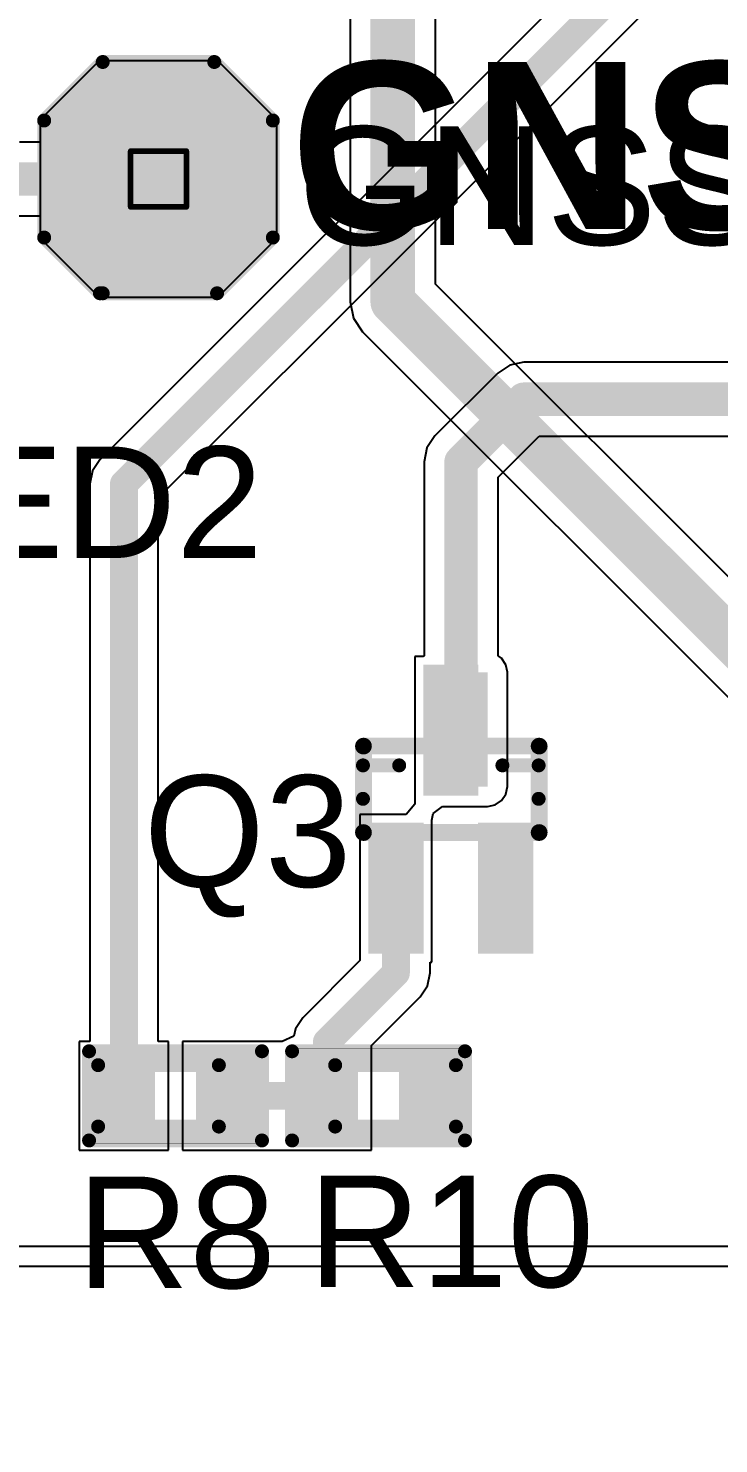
# Model space of a CAD drawing. Header units: inches. Extents: x -0.1 to 17.9, y -0.8 to 4.8.
# Drawn here: x 1.103 to 1.351, y 0.605 to 1.113 of the extents above; entities that cross this region are included whole.
import ezdxf

# ---------------------------------------------------------------- set-up
doc = ezdxf.new("R2010")
doc.units = ezdxf.units.IN
doc.header["$MEASUREMENT"] = 0
for name, color, linetype in [('Bottom Layer 1', 5, 'Continuous'), ('Bottom Solder', 6, 'Continuous'), ('Drill Drawing', 1, 'Continuous'), ('GND+Signal', 16, 'Continuous'), ('Multi-Layer', 9, 'Continuous'), ('Pad Holes', 156, 'Continuous'), ('PWR+Signal', 76, 'Continuous'), ('Top 3D Body', 56, 'Continuous'), ('Top Layer 1', 1, 'Continuous'), ('Top Overlay', 2, 'Continuous'), ('Top Paste', 8, 'Continuous'), ('Top Solder', 216, 'Continuous')]:
    doc.layers.add(name, color=color, linetype=linetype)
doc.styles.add('Arial', font='', dxfattribs={"height": 0.2})
doc.styles.add('Arial_Bold', font='', dxfattribs={"height": 0.2})
doc.styles.get('Arial').set_extended_font_data('Arial')
doc.styles.get('Arial_Bold').set_extended_font_data('Arial', bold=True)

# ---------------------------------------------------------------- blocks, each defined once
blk = doc.blocks.new('R___0402_151')
at = {"layer": 'Top Layer 1'}
for points in [[(-0.0275, -0.0125), (-0.0275, 0.0125), (-0.0095, 0.0125), (-0.0095, -0.0125)], [(0.0095, -0.0125), (0.0095, 0.0125), (0.0275, 0.0125), (0.0275, -0.0125)]]:
    blk.add_hatch(color=1, dxfattribs=at).paths.add_polyline_path(points)
at = {"layer": 'Top Paste'}
for points in [[(-0.0275, -0.0125), (-0.0275, 0.0125), (-0.0095, 0.0125), (-0.0095, -0.0125)], [(0.0095, -0.0125), (0.0095, 0.0125), (0.0275, 0.0125), (0.0275, -0.0125)]]:
    blk.add_hatch(color=8, dxfattribs=at).paths.add_polyline_path(points)
at = {"layer": 'Top Solder'}
for points in [[(-0.02967, -0.01467), (-0.02967, 0.01467), (-0.00733, 0.01467), (-0.00733, -0.01467)], [(0.00733, -0.01467), (0.00733, 0.01467), (0.02967, 0.01467), (0.02967, -0.01467)]]:
    blk.add_hatch(color=216, dxfattribs=at).paths.add_polyline_path(points)
at = {"layer": 'Top Overlay'}
for points in [[(-0.031, 0.016, 0.005, 0.005, 0), (-0.031, -0.016, 0.005, 0.005, 0)], [(0.031, 0.016, 0.005, 0.005, 0), (-0.031, 0.016, 0.005, 0.005, 0)], [(0.031, 0.016, 0.005, 0.005, 0), (0.031, -0.016, 0.005, 0.005, 0)], [(0.031, -0.016, 0.005, 0.005, 0), (-0.031, -0.016, 0.005, 0.005, 0)], [(0.032, -0.017, 0.000127, 0.000127, 0), (-0.032, -0.017, 0.000127, 0.000127, 0)]]:
    blk.add_lwpolyline(points, format="xyseb", dxfattribs=at)
for points in [[(-0.03225, 0.016, 0.0025, 0.0025, 1), (-0.02975, 0.016, 0.0025, 0.0025, 1)], [(-0.03225, 0.016, 0.0025, 0.0025, 1), (-0.02975, 0.016, 0.0025, 0.0025, 1)], [(0.02975, 0.016, 0.0025, 0.0025, 1), (0.03225, 0.016, 0.0025, 0.0025, 1)], [(0.02975, 0.016, 0.0025, 0.0025, 1), (0.03225, 0.016, 0.0025, 0.0025, 1)], [(-0.03225, -0.016, 0.0025, 0.0025, 1), (-0.02975, -0.016, 0.0025, 0.0025, 1)], [(-0.03225, -0.016, 0.0025, 0.0025, 1), (-0.02975, -0.016, 0.0025, 0.0025, 1)], [(0.02975, -0.016, 0.0025, 0.0025, 1), (0.03225, -0.016, 0.0025, 0.0025, 1)], [(0.02975, -0.016, 0.0025, 0.0025, 1), (0.03225, -0.016, 0.0025, 0.0025, 1)], [(-0.03203, -0.017, 0.0000635, 0.0000635, 1), (-0.03197, -0.017, 0.0000635, 0.0000635, 1)], [(0.03197, -0.017, 0.0000635, 0.0000635, 1), (0.03203, -0.017, 0.0000635, 0.0000635, 1)]]:
    blk.add_lwpolyline(points, format="xyseb", close=True, dxfattribs=at)
blk = doc.blocks.new('R___0402_153')
at = {"layer": 'Top Layer 1'}
for points in [[(-0.0275, -0.0125), (-0.0275, 0.0125), (-0.0095, 0.0125), (-0.0095, -0.0125)], [(0.0095, -0.0125), (0.0095, 0.0125), (0.0275, 0.0125), (0.0275, -0.0125)]]:
    blk.add_hatch(color=1, dxfattribs=at).paths.add_polyline_path(points)
at = {"layer": 'Top Paste'}
for points in [[(-0.0275, -0.0125), (-0.0275, 0.0125), (-0.0095, 0.0125), (-0.0095, -0.0125)], [(0.0095, -0.0125), (0.0095, 0.0125), (0.0275, 0.0125), (0.0275, -0.0125)]]:
    blk.add_hatch(color=8, dxfattribs=at).paths.add_polyline_path(points)
at = {"layer": 'Top Solder'}
for points in [[(-0.02967, -0.01467), (-0.02967, 0.01467), (-0.00733, 0.01467), (-0.00733, -0.01467)], [(0.00733, -0.01467), (0.00733, 0.01467), (0.02967, 0.01467), (0.02967, -0.01467)]]:
    blk.add_hatch(color=216, dxfattribs=at).paths.add_polyline_path(points)
at = {"layer": 'Top Overlay'}
for points in [[(-0.031, -0.016, 0.005, 0.005, 0), (-0.031, 0.016, 0.005, 0.005, 0)], [(-0.031, 0.016, 0.005, 0.005, 0), (0.031, 0.016, 0.005, 0.005, 0)], [(0.031, -0.016, 0.005, 0.005, 0), (0.031, 0.016, 0.005, 0.005, 0)], [(-0.031, -0.016, 0.005, 0.005, 0), (0.031, -0.016, 0.005, 0.005, 0)], [(-0.032, -0.017, 0.000127, 0.000127, 0), (0.032, -0.017, 0.000127, 0.000127, 0)]]:
    blk.add_lwpolyline(points, format="xyseb", dxfattribs=at)
for points in [[(-0.03225, 0.016, 0.0025, 0.0025, 1), (-0.02975, 0.016, 0.0025, 0.0025, 1)], [(-0.03225, 0.016, 0.0025, 0.0025, 1), (-0.02975, 0.016, 0.0025, 0.0025, 1)], [(0.02975, 0.016, 0.0025, 0.0025, 1), (0.03225, 0.016, 0.0025, 0.0025, 1)], [(0.02975, 0.016, 0.0025, 0.0025, 1), (0.03225, 0.016, 0.0025, 0.0025, 1)], [(-0.03225, -0.016, 0.0025, 0.0025, 1), (-0.02975, -0.016, 0.0025, 0.0025, 1)], [(-0.03225, -0.016, 0.0025, 0.0025, 1), (-0.02975, -0.016, 0.0025, 0.0025, 1)], [(0.02975, -0.016, 0.0025, 0.0025, 1), (0.03225, -0.016, 0.0025, 0.0025, 1)], [(0.02975, -0.016, 0.0025, 0.0025, 1), (0.03225, -0.016, 0.0025, 0.0025, 1)], [(-0.03203, -0.017, 0.0000635, 0.0000635, 1), (-0.03197, -0.017, 0.0000635, 0.0000635, 1)], [(0.03197, -0.017, 0.0000635, 0.0000635, 1), (0.03203, -0.017, 0.0000635, 0.0000635, 1)]]:
    blk.add_lwpolyline(points, format="xyseb", close=True, dxfattribs=at)
blk = doc.blocks.new('MMBT2222ATT3G_168')
at = {"layer": 'Top Layer 1'}
for points in [[(-0.01949, 0.04527), (0.01949, 0.04527), (0.01949, 0.03346), (-0.01949, 0.03346)], [(0.03721, 0.02559), (0.07618, 0.02559), (0.07618, 0.01378), (0.03721, 0.01378)], [(-0.01949, 0.0059), (0.01949, 0.0059), (0.01949, -0.00591), (-0.01949, -0.00591)]]:
    blk.add_hatch(color=1, dxfattribs=at).paths.add_polyline_path(points)
at = {"layer": 'Top Paste'}
for points in [[(-0.01949, 0.04527), (0.01949, 0.04527), (0.01949, 0.03346), (-0.01949, 0.03346)], [(0.03721, 0.02559), (0.07618, 0.02559), (0.07618, 0.01378), (0.03721, 0.01378)], [(-0.01949, 0.0059), (0.01949, 0.0059), (0.01949, -0.00591), (-0.01949, -0.00591)]]:
    blk.add_hatch(color=8, dxfattribs=at).paths.add_polyline_path(points)
at = {"layer": 'Top Solder'}
for points in [[(-0.02349, 0.04927), (0.02349, 0.04927), (0.02349, 0.02946), (-0.02349, 0.02946)], [(0.03321, 0.02959), (0.08018, 0.02959), (0.08018, 0.00978), (0.03321, 0.00978)], [(-0.02349, 0.0099), (0.02349, 0.0099), (0.02349, -0.00991), (-0.02349, -0.00991)]]:
    blk.add_hatch(color=216, dxfattribs=at).paths.add_polyline_path(points)
at = {"layer": 'Top Overlay'}
for points in [[(0.03209, 0.05118, 0.005, 0.005, 0), (0.04409, 0.05118, 0.005, 0.005, 0)], [(0.04409, 0.05118, 0.005, 0.005, 0), (0.04409, 0.03819, 0.005, 0.005, 0)], [(0.04409, 0.00118, 0.005, 0.005, 0), (0.04409, -0.01181, 0.005, 0.005, 0)], [(0.03209, -0.01181, 0.005, 0.005, 0), (0.04409, -0.01181, 0.005, 0.005, 0)]]:
    blk.add_lwpolyline(points, format="xyseb", dxfattribs=at)
for points in [[(0.03084, 0.05118, 0.0025, 0.0025, 1), (0.03334, 0.05118, 0.0025, 0.0025, 1)], [(0.04284, 0.05118, 0.0025, 0.0025, 1), (0.04534, 0.05118, 0.0025, 0.0025, 1)], [(0.04284, 0.05118, 0.0025, 0.0025, 1), (0.04534, 0.05118, 0.0025, 0.0025, 1)], [(0.04284, 0.03819, 0.0025, 0.0025, 1), (0.04534, 0.03819, 0.0025, 0.0025, 1)], [(0.04284, 0.00118, 0.0025, 0.0025, 1), (0.04534, 0.00118, 0.0025, 0.0025, 1)], [(0.03084, -0.01181, 0.0025, 0.0025, 1), (0.03334, -0.01181, 0.0025, 0.0025, 1)], [(0.04284, -0.01181, 0.0025, 0.0025, 1), (0.04534, -0.01181, 0.0025, 0.0025, 1)], [(0.04284, -0.01181, 0.0025, 0.0025, 1), (0.04534, -0.01181, 0.0025, 0.0025, 1)]]:
    blk.add_lwpolyline(points, format="xyseb", close=True, dxfattribs=at)
blk = doc.blocks.new('T____P______TH_1_8___H_________0_92___180')
at = {"layer": 'Bottom Layer 1'}
blk.add_hatch(color=5, dxfattribs=at).paths.add_polyline_path([(0.01772, 0.03543), (-0.01772, 0.03543), (-0.03543, 0.01772), (-0.03543, -0.01772), (-0.01772, -0.03543), (0.01772, -0.03543), (0.03543, -0.01772), (0.03543, 0.01772)])
at = {"layer": 'Bottom Solder'}
blk.add_hatch(color=6, dxfattribs=at).paths.add_polyline_path([(0.01972, 0.03943), (-0.01972, 0.03943), (-0.03943, 0.01972), (-0.03943, -0.01972), (-0.01972, -0.03943), (0.01972, -0.03943), (0.03943, -0.01972), (0.03943, 0.01972)])
at = {"layer": 'GND+Signal'}
blk.add_hatch(color=16, dxfattribs=at).paths.add_polyline_path([(0.01772, 0.03543), (-0.01772, 0.03543), (-0.03543, 0.01772), (-0.03543, -0.01772), (-0.01772, -0.03543), (0.01772, -0.03543), (0.03543, -0.01772), (0.03543, 0.01772)])
at = {"layer": 'Multi-Layer'}
blk.add_hatch(color=9, dxfattribs=at).paths.add_polyline_path([(0.01772, 0.03543), (-0.01772, 0.03543), (-0.03543, 0.01772), (-0.03543, -0.01772), (-0.01772, -0.03543), (0.01772, -0.03543), (0.03543, -0.01772), (0.03543, 0.01772)])
at = {"layer": 'Pad Holes'}
h = blk.add_hatch(color=7, dxfattribs=at)
edge = h.paths.add_edge_path()
edge.add_arc((0, 0), 0.01811, 0, 360)
at = {"layer": 'PWR+Signal'}
blk.add_hatch(color=76, dxfattribs=at).paths.add_polyline_path([(0.01772, 0.03543), (-0.01772, 0.03543), (-0.03543, 0.01772), (-0.03543, -0.01772), (-0.01772, -0.03543), (0.01772, -0.03543), (0.03543, -0.01772), (0.03543, 0.01772)])
at = {"layer": 'Top Layer 1'}
blk.add_hatch(color=1, dxfattribs=at).paths.add_polyline_path([(0.01772, 0.03543), (-0.01772, 0.03543), (-0.03543, 0.01772), (-0.03543, -0.01772), (-0.01772, -0.03543), (0.01772, -0.03543), (0.03543, -0.01772), (0.03543, 0.01772)])
at = {"layer": 'Top Solder'}
blk.add_hatch(color=216, dxfattribs=at).paths.add_polyline_path([(0.01972, 0.03943), (-0.01972, 0.03943), (-0.03943, 0.01972), (-0.03943, -0.01972), (-0.01972, -0.03943), (0.01972, -0.03943), (0.03943, -0.01972), (0.03943, 0.01972)])
at = {"layer": 'Top Overlay'}
for points in [[(-0.041, 0.021, 0.005, 0.005, 0), (-0.02, 0.042, 0.005, 0.005, 0)], [(-0.02, 0.042, 0.005, 0.005, 0), (0.02, 0.042, 0.005, 0.005, 0)], [(0.02, 0.042, 0.005, 0.005, 0), (0.041, 0.021, 0.005, 0.005, 0)], [(-0.041, -0.021, 0.005, 0.005, 0), (-0.041, 0.021, 0.005, 0.005, 0)], [(0.041, -0.021, 0.005, 0.005, 0), (0.041, 0.021, 0.005, 0.005, 0)], [(-0.041, -0.021, 0.005, 0.005, 0), (-0.021, -0.041, 0.005, 0.005, 0)], [(0.021, -0.041, 0.005, 0.005, 0), (0.041, -0.021, 0.005, 0.005, 0)], [(-0.02, -0.041, 0.005, 0.005, 0), (0.021, -0.041, 0.005, 0.005, 0)]]:
    blk.add_lwpolyline(points, format="xyseb", dxfattribs=at)
for points in [[(-0.02125, 0.042, 0.0025, 0.0025, 1), (-0.01875, 0.042, 0.0025, 0.0025, 1)], [(-0.02125, 0.042, 0.0025, 0.0025, 1), (-0.01875, 0.042, 0.0025, 0.0025, 1)], [(0.01875, 0.042, 0.0025, 0.0025, 1), (0.02125, 0.042, 0.0025, 0.0025, 1)], [(0.01875, 0.042, 0.0025, 0.0025, 1), (0.02125, 0.042, 0.0025, 0.0025, 1)], [(-0.04225, 0.021, 0.0025, 0.0025, 1), (-0.03975, 0.021, 0.0025, 0.0025, 1)], [(-0.04225, 0.021, 0.0025, 0.0025, 1), (-0.03975, 0.021, 0.0025, 0.0025, 1)], [(0.03975, 0.021, 0.0025, 0.0025, 1), (0.04225, 0.021, 0.0025, 0.0025, 1)], [(0.03975, 0.021, 0.0025, 0.0025, 1), (0.04225, 0.021, 0.0025, 0.0025, 1)], [(-0.04225, -0.021, 0.0025, 0.0025, 1), (-0.03975, -0.021, 0.0025, 0.0025, 1)], [(-0.04225, -0.021, 0.0025, 0.0025, 1), (-0.03975, -0.021, 0.0025, 0.0025, 1)], [(0.03975, -0.021, 0.0025, 0.0025, 1), (0.04225, -0.021, 0.0025, 0.0025, 1)], [(0.03975, -0.021, 0.0025, 0.0025, 1), (0.04225, -0.021, 0.0025, 0.0025, 1)], [(-0.02225, -0.041, 0.0025, 0.0025, 1), (-0.01975, -0.041, 0.0025, 0.0025, 1)], [(-0.02125, -0.041, 0.0025, 0.0025, 1), (-0.01875, -0.041, 0.0025, 0.0025, 1)], [(0.01975, -0.041, 0.0025, 0.0025, 1), (0.02225, -0.041, 0.0025, 0.0025, 1)], [(0.01975, -0.041, 0.0025, 0.0025, 1), (0.02225, -0.041, 0.0025, 0.0025, 1)]]:
    blk.add_lwpolyline(points, format="xyseb", close=True, dxfattribs=at)

msp = doc.modelspace()

# ---------------------------------------------------------------- hatches: boundary and pattern name
at = {"layer": 'Pad Holes'}
h = msp.add_hatch(color=7, dxfattribs=at)
edge = h.paths.add_edge_path()
edge.add_arc((1.2235, 0.8555), 0.0015, 0, 360)
h = msp.add_hatch(color=7, dxfattribs=at)
edge = h.paths.add_edge_path()
edge.add_arc((1.2235, 0.8555), 0.0015, 0, 360)
h = msp.add_hatch(color=7, dxfattribs=at)
edge = h.paths.add_edge_path()
edge.add_arc((1.2865, 0.8555), 0.0015, 0, 360)
h = msp.add_hatch(color=7, dxfattribs=at)
edge = h.paths.add_edge_path()
edge.add_arc((1.2865, 0.8555), 0.0015, 0, 360)
h = msp.add_hatch(color=7, dxfattribs=at)
edge = h.paths.add_edge_path()
edge.add_arc((1.2235, 0.8245), 0.0015, 0, 360)
h = msp.add_hatch(color=7, dxfattribs=at)
edge = h.paths.add_edge_path()
edge.add_arc((1.2235, 0.8245), 0.0015, 0, 360)
h = msp.add_hatch(color=7, dxfattribs=at)
edge = h.paths.add_edge_path()
edge.add_arc((1.2865, 0.8245), 0.0015, 0, 360)
h = msp.add_hatch(color=7, dxfattribs=at)
edge = h.paths.add_edge_path()
edge.add_arc((1.2865, 0.8245), 0.0015, 0, 360)
h = msp.add_hatch(color=7, dxfattribs=at)
edge = h.paths.add_edge_path()
edge.add_arc((1.12835, 0.74102), 0.00125, 0, 360)
h = msp.add_hatch(color=7, dxfattribs=at)
edge = h.paths.add_edge_path()
edge.add_arc((1.17165, 0.74102), 0.00125, 0, 360)
h = msp.add_hatch(color=7, dxfattribs=at)
edge = h.paths.add_edge_path()
edge.add_arc((1.21335, 0.74102), 0.00125, 0, 360)
h = msp.add_hatch(color=7, dxfattribs=at)
edge = h.paths.add_edge_path()
edge.add_arc((1.25665, 0.74102), 0.00125, 0, 360)
h = msp.add_hatch(color=7, dxfattribs=at)
edge = h.paths.add_edge_path()
edge.add_arc((1.12835, 0.71898), 0.00125, 0, 360)
h = msp.add_hatch(color=7, dxfattribs=at)
edge = h.paths.add_edge_path()
edge.add_arc((1.17165, 0.71898), 0.00125, 0, 360)
h = msp.add_hatch(color=7, dxfattribs=at)
edge = h.paths.add_edge_path()
edge.add_arc((1.21335, 0.71898), 0.00125, 0, 360)
h = msp.add_hatch(color=7, dxfattribs=at)
edge = h.paths.add_edge_path()
edge.add_arc((1.25665, 0.71898), 0.00125, 0, 360)
at = {"layer": 'Top 3D Body'}
h = msp.add_hatch(color=56, dxfattribs=at)
edge = h.paths.add_edge_path()
edge.add_arc((1.2235, 0.8555), 0.0015, 0, 360)
h = msp.add_hatch(color=56, dxfattribs=at)
edge = h.paths.add_edge_path()
edge.add_arc((1.2235, 0.8555), 0.0015, 0, 360)
h = msp.add_hatch(color=56, dxfattribs=at)
edge = h.paths.add_edge_path()
edge.add_arc((1.2865, 0.8555), 0.0015, 0, 360)
h = msp.add_hatch(color=56, dxfattribs=at)
edge = h.paths.add_edge_path()
edge.add_arc((1.2865, 0.8555), 0.0015, 0, 360)
h = msp.add_hatch(color=56, dxfattribs=at)
edge = h.paths.add_edge_path()
edge.add_arc((1.2235, 0.8245), 0.0015, 0, 360)
h = msp.add_hatch(color=56, dxfattribs=at)
edge = h.paths.add_edge_path()
edge.add_arc((1.2235, 0.8245), 0.0015, 0, 360)
h = msp.add_hatch(color=56, dxfattribs=at)
edge = h.paths.add_edge_path()
edge.add_arc((1.2865, 0.8245), 0.0015, 0, 360)
h = msp.add_hatch(color=56, dxfattribs=at)
edge = h.paths.add_edge_path()
edge.add_arc((1.2865, 0.8245), 0.0015, 0, 360)
h = msp.add_hatch(color=56, dxfattribs=at)
edge = h.paths.add_edge_path()
edge.add_arc((1.12835, 0.74102), 0.00125, 0, 360)
h = msp.add_hatch(color=56, dxfattribs=at)
edge = h.paths.add_edge_path()
edge.add_arc((1.17165, 0.74102), 0.00125, 0, 360)
h = msp.add_hatch(color=56, dxfattribs=at)
edge = h.paths.add_edge_path()
edge.add_arc((1.21335, 0.74102), 0.00125, 0, 360)
h = msp.add_hatch(color=56, dxfattribs=at)
edge = h.paths.add_edge_path()
edge.add_arc((1.25665, 0.74102), 0.00125, 0, 360)
h = msp.add_hatch(color=56, dxfattribs=at)
edge = h.paths.add_edge_path()
edge.add_arc((1.12835, 0.71898), 0.00125, 0, 360)
h = msp.add_hatch(color=56, dxfattribs=at)
edge = h.paths.add_edge_path()
edge.add_arc((1.17165, 0.71898), 0.00125, 0, 360)
h = msp.add_hatch(color=56, dxfattribs=at)
edge = h.paths.add_edge_path()
edge.add_arc((1.21335, 0.71898), 0.00125, 0, 360)
h = msp.add_hatch(color=56, dxfattribs=at)
edge = h.paths.add_edge_path()
edge.add_arc((1.25665, 0.71898), 0.00125, 0, 360)
at = {"layer": 'Top Layer 1'}
msp.add_hatch(color=1, dxfattribs=at).paths.add_polyline_path([(1.249, 0.841), (1.268, 0.841), (1.268, 0.882), (1.249, 0.882)])

# ---------------------------------------------------------------- linework, layer by layer
at = {"layer": 'Bottom Layer 1'}
for p, q in [((1.21871, 1.55867), (1.21871, 1.01494)), ((1.24929, 1.02128), (1.24929, 1.34857)), ((1.12878, 1.10143), (1.10757, 1.08022)), ((1.17122, 1.10143), (1.12878, 1.10143)), ((1.19243, 1.08022), (1.17122, 1.10143)), ((1.10757, 1.08022), (1.10757, 1.03778)), ((1.19243, 1.03778), (1.19243, 1.08022)), ((1.10757, 1.03778), (1.12878, 1.01657)), ((1.17122, 1.01657), (1.19243, 1.03778)), ((1.63928, 0.63129), (1.24929, 1.02128)), ((1.12878, 1.01657), (1.17122, 1.01657)), ((1.21871, 1.01494), (1.21987, 1.00909)), ((1.21987, 1.00909), (1.22319, 1.00413)), ((1.22319, 1.00413), (1.62213, 0.60519))]:
    msp.add_line(p, q, dxfattribs=at)
for points in [[(1.234, 1.01494, 0.016, 0.016, 0), (1.234, 1.565, 0.016, 0.016, 0)], [(1.234, 1.01494, 0.016, 0.016, 0), (1.63294, 0.616, 0.016, 0.016, 0)]]:
    msp.add_lwpolyline(points, format="xyseb", dxfattribs=at)
msp.add_lwpolyline([(1.23, 1.01494, 0.008, 0.008, 1), (1.238, 1.01494, 0.008, 0.008, 1)], format="xyseb", close=True, dxfattribs=at)
msp.add_lwpolyline([(1.23, 1.01494, 0.008, 0.008, 1), (1.238, 1.01494, 0.008, 0.008, 1)], format="xyseb", close=True, dxfattribs=at)
at = {"layer": 'Drill Drawing'}
for points in [[(1.14, 1.069, 0.002, 0.002, 0), (1.16, 1.069, 0.002, 0.002, 0)], [(1.14, 1.049, 0.002, 0.002, 0), (1.14, 1.069, 0.002, 0.002, 0)], [(1.16, 1.049, 0.002, 0.002, 0), (1.16, 1.069, 0.002, 0.002, 0)], [(1.14, 1.049, 0.002, 0.002, 0), (1.16, 1.049, 0.002, 0.002, 0)]]:
    msp.add_lwpolyline(points, format="xyseb", dxfattribs=at)
for points in [[(1.1395, 1.069, 0.001, 0.001, 1), (1.1405, 1.069, 0.001, 0.001, 1)], [(1.1395, 1.069, 0.001, 0.001, 1), (1.1405, 1.069, 0.001, 0.001, 1)], [(1.1595, 1.069, 0.001, 0.001, 1), (1.1605, 1.069, 0.001, 0.001, 1)], [(1.1595, 1.069, 0.001, 0.001, 1), (1.1605, 1.069, 0.001, 0.001, 1)], [(1.1395, 1.049, 0.001, 0.001, 1), (1.1405, 1.049, 0.001, 0.001, 1)], [(1.1395, 1.049, 0.001, 0.001, 1), (1.1405, 1.049, 0.001, 0.001, 1)], [(1.1595, 1.049, 0.001, 0.001, 1), (1.1605, 1.049, 0.001, 0.001, 1)], [(1.1595, 1.049, 0.001, 0.001, 1), (1.1605, 1.049, 0.001, 0.001, 1)]]:
    msp.add_lwpolyline(points, format="xyseb", close=True, dxfattribs=at)
at = {"layer": 'GND+Signal'}
for p, q in [((1.12878, 1.10143), (1.10757, 1.08022)), ((1.17122, 1.10143), (1.12878, 1.10143)), ((1.19243, 1.08022), (1.17122, 1.10143)), ((1.10757, 1.08022), (1.10757, 1.03778)), ((1.19243, 1.03778), (1.19243, 1.08022)), ((1.10757, 1.03778), (1.12878, 1.01657)), ((1.17122, 1.01657), (1.19243, 1.03778)), ((1.12878, 1.01657), (1.17122, 1.01657))]:
    msp.add_line(p, q, dxfattribs=at)
at = {"layer": 'PWR+Signal'}
for p, q in [((1.12878, 1.10143), (1.10757, 1.08022)), ((1.17122, 1.10143), (1.12878, 1.10143)), ((1.19243, 1.08022), (1.17122, 1.10143)), ((1.10757, 1.08022), (1.10757, 1.03778)), ((1.19243, 1.03778), (1.19243, 1.08022)), ((1.10757, 1.03778), (1.12878, 1.01657)), ((1.17122, 1.01657), (1.19243, 1.03778)), ((1.12878, 1.01657), (1.17122, 1.01657)), ((3.556, 0.676), (0.249, 0.676)), ((0.62286, 0.66886), (3.556, 0.66886))]:
    msp.add_line(p, q, dxfattribs=at)
at = {"layer": 'Top 3D Body'}
for points in [[(1.2235, 0.8555, 0.006, 0.006, 0), (1.2865, 0.8555, 0.006, 0.006, 0)], [(1.2235, 0.8245, 0.006, 0.006, 0), (1.2235, 0.8555, 0.006, 0.006, 0)], [(1.2865, 0.8245, 0.006, 0.006, 0), (1.2865, 0.8555, 0.006, 0.006, 0)], [(1.2235, 0.8245, 0.006, 0.006, 0), (1.2865, 0.8245, 0.006, 0.006, 0)], [(1.12835, 0.74102, 0.005, 0.005, 0), (1.17165, 0.74102, 0.005, 0.005, 0)], [(1.21335, 0.74102, 0.005, 0.005, 0), (1.25665, 0.74102, 0.005, 0.005, 0)], [(1.12835, 0.71898, 0.005, 0.005, 0), (1.17165, 0.71898, 0.005, 0.005, 0)], [(1.21335, 0.71898, 0.005, 0.005, 0), (1.25665, 0.71898, 0.005, 0.005, 0)]]:
    msp.add_lwpolyline(points, format="xyseb", dxfattribs=at)
for points in [[(1.222, 0.8555, 0.003, 0.003, 1), (1.225, 0.8555, 0.003, 0.003, 1)], [(1.222, 0.8555, 0.003, 0.003, 1), (1.225, 0.8555, 0.003, 0.003, 1)], [(1.285, 0.8555, 0.003, 0.003, 1), (1.288, 0.8555, 0.003, 0.003, 1)], [(1.285, 0.8555, 0.003, 0.003, 1), (1.288, 0.8555, 0.003, 0.003, 1)], [(1.222, 0.8245, 0.003, 0.003, 1), (1.225, 0.8245, 0.003, 0.003, 1)], [(1.222, 0.8245, 0.003, 0.003, 1), (1.225, 0.8245, 0.003, 0.003, 1)], [(1.285, 0.8245, 0.003, 0.003, 1), (1.288, 0.8245, 0.003, 0.003, 1)], [(1.285, 0.8245, 0.003, 0.003, 1), (1.288, 0.8245, 0.003, 0.003, 1)], [(1.1271, 0.74102, 0.0025, 0.0025, 1), (1.1296, 0.74102, 0.0025, 0.0025, 1)], [(1.1704, 0.74102, 0.0025, 0.0025, 1), (1.1729, 0.74102, 0.0025, 0.0025, 1)], [(1.2121, 0.74102, 0.0025, 0.0025, 1), (1.2146, 0.74102, 0.0025, 0.0025, 1)], [(1.2554, 0.74102, 0.0025, 0.0025, 1), (1.2579, 0.74102, 0.0025, 0.0025, 1)], [(1.1271, 0.71898, 0.0025, 0.0025, 1), (1.1296, 0.71898, 0.0025, 0.0025, 1)], [(1.1704, 0.71898, 0.0025, 0.0025, 1), (1.1729, 0.71898, 0.0025, 0.0025, 1)], [(1.2121, 0.71898, 0.0025, 0.0025, 1), (1.2146, 0.71898, 0.0025, 0.0025, 1)], [(1.2554, 0.71898, 0.0025, 0.0025, 1), (1.2579, 0.71898, 0.0025, 0.0025, 1)]]:
    msp.add_lwpolyline(points, format="xyseb", close=True, dxfattribs=at)
at = {"layer": 'Top Layer 1'}
for p, q in [((1.33535, 1.16465), (1.12895, 0.95826)), ((1.14984, 0.94454), (1.34907, 1.14376)), ((1.12878, 1.10143), (1.10757, 1.08022)), ((1.17122, 1.10143), (1.12878, 1.10143)), ((1.19243, 1.08022), (1.17122, 1.10143)), ((1.10757, 1.08022), (1.10757, 1.07225)), ((1.19243, 1.03778), (1.19243, 1.08022)), ((1.10757, 1.07225), (1.10014, 1.07225)), ((1.09624, 1.04575), (1.10757, 1.04575)), ((1.10757, 1.04575), (1.10757, 1.03778)), ((1.10757, 1.03778), (1.12878, 1.01657)), ((1.17122, 1.01657), (1.19243, 1.03778)), ((1.12878, 1.01657), (1.17122, 1.01657)), ((1.27593, 0.99225), (1.27163, 0.98937)), ((1.281, 0.99325), (1.27593, 0.99225)), ((1.4786, 0.99325), (1.281, 0.99325)), ((1.27163, 0.98937), (1.24913, 0.96687)), ((1.24913, 0.96687), (1.24625, 0.96257)), ((1.27175, 0.95201), (1.28649, 0.96675)), ((1.28649, 0.96675), (1.4786, 0.96675)), ((1.24625, 0.96257), (1.24525, 0.9575)), ((1.12895, 0.95826), (1.1263, 0.95429)), ((1.24525, 0.9575), (1.24525, 0.88791)), ((1.1263, 0.95429), (1.12537, 0.9496)), ((1.27175, 0.88791), (1.27175, 0.95201)), ((1.12537, 0.9496), (1.12537, 0.7495)), ((1.14984, 0.7495), (1.14984, 0.94454)), ((1.2449, 0.88768), (1.24191, 0.88768)), ((1.24191, 0.88768), (1.24191, 0.88223)), ((1.24525, 0.88791), (1.2449, 0.88768)), ((1.27305, 0.88705), (1.27175, 0.88791)), ((1.27459, 0.88473), (1.27305, 0.88705)), ((1.27514, 0.882), (1.27459, 0.88473)), ((1.24191, 0.88223), (1.24186, 0.882)), ((1.24186, 0.882), (1.24186, 0.841)), ((1.27514, 0.841), (1.27514, 0.882)), ((1.24186, 0.841), (1.24191, 0.84077)), ((1.24191, 0.84077), (1.24191, 0.83471)), ((1.27305, 0.83595), (1.27459, 0.83827)), ((1.27459, 0.83827), (1.27514, 0.841)), ((1.24191, 0.83471), (1.23881, 0.83099)), ((1.2485, 0.83134), (1.25185, 0.83386)), ((1.25185, 0.83386), (1.268, 0.83386)), ((1.268, 0.83386), (1.27073, 0.83441)), ((1.27073, 0.83441), (1.27305, 0.83595)), ((1.23881, 0.83099), (1.22223, 0.83099)), ((1.22223, 0.83099), (1.22223, 0.77853)), ((1.24804, 0.82896), (1.2485, 0.83134)), ((1.24804, 0.77801), (1.24804, 0.82896)), ((1.22223, 0.77853), (1.20174, 0.75805)), ((1.24737, 0.77413), (1.24737, 0.77801)), ((1.24737, 0.77801), (1.24804, 0.77801)), ((1.24643, 0.76945), (1.24737, 0.77413)), ((1.24378, 0.76548), (1.24643, 0.76945)), ((1.22639, 0.74809), (1.24378, 0.76548)), ((1.20174, 0.75805), (1.19909, 0.75408)), ((1.19909, 0.75408), (1.19857, 0.75148)), ((1.12537, 0.7495), (1.1216, 0.7495)), ((1.1216, 0.7495), (1.1216, 0.7105)), ((1.1536, 0.7495), (1.14984, 0.7495)), ((1.1536, 0.7105), (1.1536, 0.7495)), ((1.1906, 0.7495), (1.1586, 0.7495)), ((1.1586, 0.7495), (1.1586, 0.7105)), ((1.1944, 0.7495), (1.1906, 0.7495)), ((1.1906, 0.7495), (1.1906, 0.7495)), ((1.19857, 0.75148), (1.1944, 0.7495)), ((1.22639, 0.7105), (1.22639, 0.74809)), ((1.1216, 0.7105), (1.1536, 0.7105)), ((1.1586, 0.7105), (1.1906, 0.7105)), ((1.1906, 0.7105), (1.1906, 0.7105)), ((1.1906, 0.7105), (1.1944, 0.7105)), ((1.1944, 0.7105), (1.1944, 0.7105)), ((1.1944, 0.7105), (1.22639, 0.7105))]:
    msp.add_line(p, q, dxfattribs=at)
for points in [[(1.1376, 0.9496, 0.01, 0.01, 0), (1.344, 1.156, 0.01, 0.01, 0)], [(1.08653, 1.059, 0.012, 0.012, 0), (1.15, 1.059, 0.012, 0.012, 0)], [(1.2585, 0.9575, 0.012, 0.012, 0), (1.281, 0.98, 0.012, 0.012, 0)], [(1.281, 0.98, 0.012, 0.012, 0), (1.4946, 0.98, 0.012, 0.012, 0)], [(1.2585, 0.8615, 0.012, 0.012, 0), (1.2585, 0.9575, 0.012, 0.012, 0)], [(1.1376, 0.73, 0.01, 0.01, 0), (1.1376, 0.9496, 0.01, 0.01, 0)], [(1.25572, 0.87568, 0.01, 0.01, 0), (1.2585, 0.87846, 0.01, 0.01, 0)], [(1.25472, 0.87319, 0.01, 0.01, 0), (1.25572, 0.87319, 0.01, 0.01, 0)], [(1.25481, 0.87229, 0.01, 0.01, 0), (1.25572, 0.87319, 0.01, 0.01, 0)], [(1.25481, 0.86119, 0.01, 0.01, 0), (1.25481, 0.87229, 0.01, 0.01, 0)], [(1.23513, 0.77413, 0.01, 0.01, 0), (1.23513, 0.8045, 0.01, 0.01, 0)], [(1.21039, 0.74939, 0.01, 0.01, 0), (1.23513, 0.77413, 0.01, 0.01, 0)], [(1.21039, 0.73, 0.01, 0.01, 0), (1.21039, 0.74939, 0.01, 0.01, 0)], [(1.1746, 0.73, 0.01, 0.01, 0), (1.21039, 0.73, 0.01, 0.01, 0)]]:
    msp.add_lwpolyline(points, format="xyseb", dxfattribs=at)
for points in [[(1.147, 1.059, 0.006, 0.006, 1), (1.153, 1.059, 0.006, 0.006, 1)], [(1.278, 0.98, 0.006, 0.006, 1), (1.284, 0.98, 0.006, 0.006, 1)], [(1.278, 0.98, 0.006, 0.006, 1), (1.284, 0.98, 0.006, 0.006, 1)], [(1.2555, 0.9575, 0.006, 0.006, 1), (1.2615, 0.9575, 0.006, 0.006, 1)], [(1.2555, 0.9575, 0.006, 0.006, 1), (1.2615, 0.9575, 0.006, 0.006, 1)], [(1.1351, 0.9496, 0.005, 0.005, 1), (1.1401, 0.9496, 0.005, 0.005, 1)], [(1.1351, 0.9496, 0.005, 0.005, 1), (1.1401, 0.9496, 0.005, 0.005, 1)], [(1.25322, 0.87568, 0.005, 0.005, 1), (1.25822, 0.87568, 0.005, 0.005, 1)], [(1.256, 0.87846, 0.005, 0.005, 1), (1.261, 0.87846, 0.005, 0.005, 1)], [(1.25222, 0.87319, 0.005, 0.005, 1), (1.25722, 0.87319, 0.005, 0.005, 1)], [(1.25231, 0.87229, 0.005, 0.005, 1), (1.25731, 0.87229, 0.005, 0.005, 1)], [(1.25231, 0.87229, 0.005, 0.005, 1), (1.25731, 0.87229, 0.005, 0.005, 1)], [(1.25322, 0.87319, 0.005, 0.005, 1), (1.25822, 0.87319, 0.005, 0.005, 1)], [(1.25322, 0.87319, 0.005, 0.005, 1), (1.25822, 0.87319, 0.005, 0.005, 1)], [(1.25231, 0.86119, 0.005, 0.005, 1), (1.25731, 0.86119, 0.005, 0.005, 1)], [(1.2555, 0.8615, 0.006, 0.006, 1), (1.2615, 0.8615, 0.006, 0.006, 1)], [(1.23263, 0.8045, 0.005, 0.005, 1), (1.23763, 0.8045, 0.005, 0.005, 1)], [(1.23263, 0.77413, 0.005, 0.005, 1), (1.23763, 0.77413, 0.005, 0.005, 1)], [(1.23263, 0.77413, 0.005, 0.005, 1), (1.23763, 0.77413, 0.005, 0.005, 1)], [(1.20789, 0.74939, 0.005, 0.005, 1), (1.21289, 0.74939, 0.005, 0.005, 1)], [(1.20789, 0.74939, 0.005, 0.005, 1), (1.21289, 0.74939, 0.005, 0.005, 1)], [(1.1351, 0.73, 0.005, 0.005, 1), (1.1401, 0.73, 0.005, 0.005, 1)], [(1.1721, 0.73, 0.005, 0.005, 1), (1.1771, 0.73, 0.005, 0.005, 1)], [(1.20789, 0.73, 0.005, 0.005, 1), (1.21289, 0.73, 0.005, 0.005, 1)], [(1.20789, 0.73, 0.005, 0.005, 1), (1.21289, 0.73, 0.005, 0.005, 1)]]:
    msp.add_lwpolyline(points, format="xyseb", close=True, dxfattribs=at)

# ---------------------------------------------------------------- block references
for name, p in [('T____P______TH_1_8___H_________0_92___180', (1.15, 1.059)), ('R___0402_153', (1.1561, 0.73))]:
    msp.add_blockref(name, p)
for name, p, rotation in [('MMBT2222ATT3G_168', (1.2745, 0.8045), 90), ('R___0402_151', (1.2289, 0.73), 180)]:
    msp.add_blockref(name, p, dxfattribs=dict(rotation=rotation))

# ---------------------------------------------------------------- texts
at = {"layer": 'Top 3D Body', "style": 'Arial'}
msp.add_text('GNSSPLS', height=0.0425, dxfattribs=at).set_placement((1.2, 1.03536))
at = {"layer": 'Top Overlay'}
for s, height, style, p in [('GNSSPLS', 0.06, 'Arial_Bold', (1.19733, 1.04103)), ('LED2', 0.04, 'Arial', (1.04769, 0.92301)), ('Q3', 0.04, 'Arial', (1.14468, 0.80501)), ('R8', 0.04, 'Arial', (1.12068, 0.66101)), ('R10', 0.04, 'Arial', (1.20372, 0.66137))]:
    msp.add_text(s, height=height, dxfattribs=dict(at, style=style)).set_placement(p)

doc.saveas('drawing.dxf')
